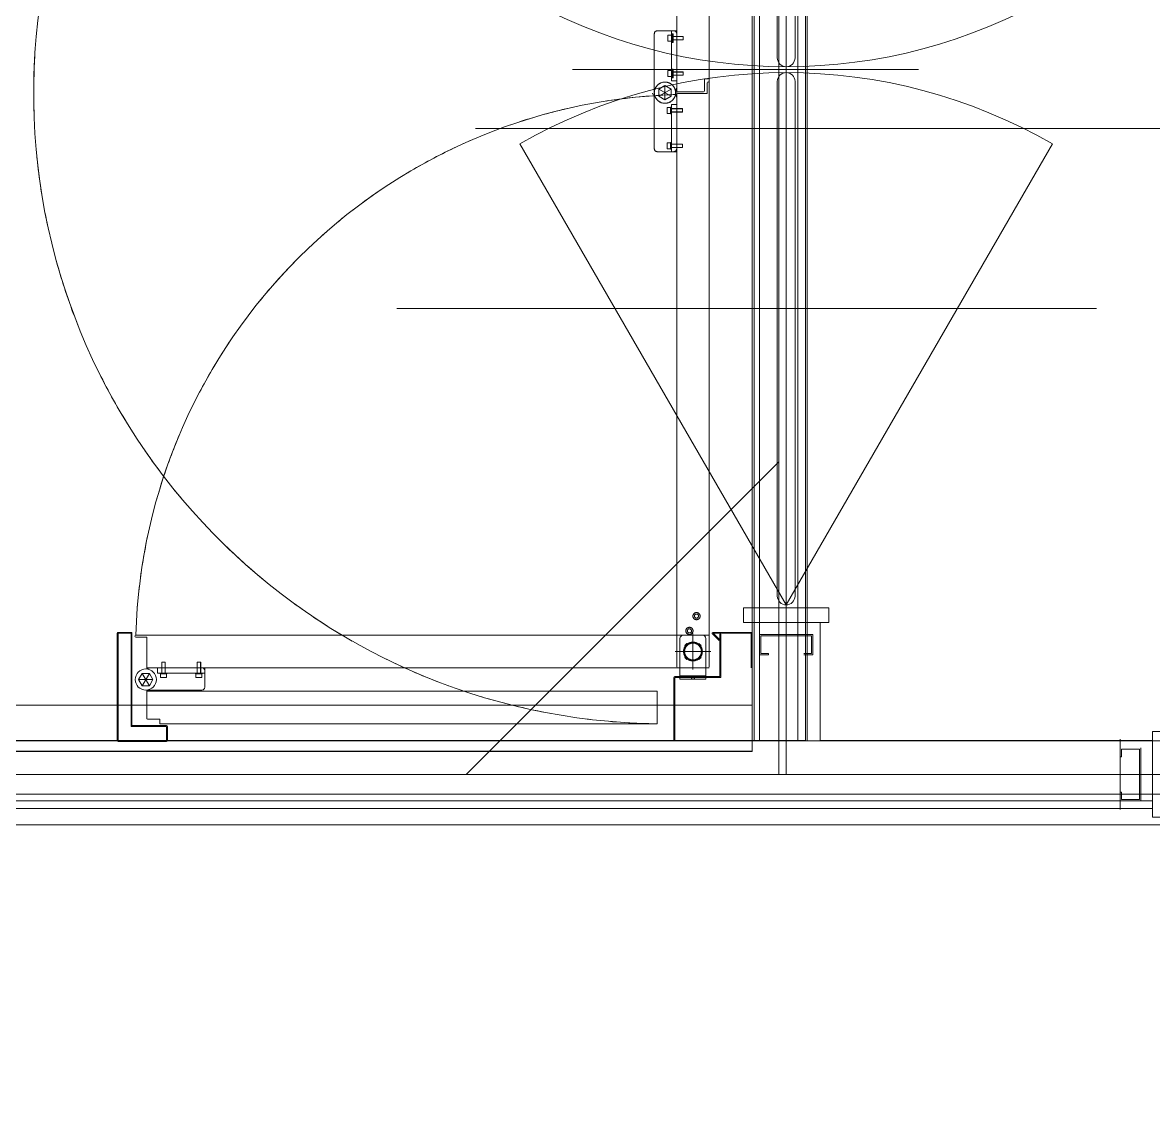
# Model space of a CAD drawing. Units: millimetres at full size, sheet at 1:100. Extents: x 3352 to 127672, y -40372 to 101181.
# Drawn here: x 83360 to 85277, y 4804 to 6669 of the extents above; entities that cross this region are included whole.
import ezdxf

# ---------------------------------------------------------------- set-up
doc = ezdxf.new("R2010")
doc.units = ezdxf.units.MM
doc.header["$LTSCALE"] = 100
for name, pattern in [('CHAIN1', [8, 5, -1, 1, -1]), ('CHAIN2', [12, 9, -1, 1, -1]), ('DASHED1', [1.8, 1.2, -0.6])]:
    doc.linetypes.add(name, pattern=pattern)
doc.layers.add('0-0', color=134, linetype='Continuous', lineweight=18)
doc.layers.add('0-A', color=134, linetype='Continuous')

msp = doc.modelspace()

# ---------------------------------------------------------------- linework, layer by layer
at = {"layer": '0-0', "color": 4}
for p, q in [((84654.3, 9245.3), (84654.3, 5464.2)), ((84468.8, 5576.6), (84468.8, 7620)), ((84639.3, 7481.7), (84639.3, 6609.2)), ((84669.3, 7481.7), (84669.3, 6609.2)), ((84523.8, 5576.7), (84523.8, 6781.1)), ((84878.7, 6589.2), (84292.3, 6589.2)), ((84522.2, 6573.6), (84515.8, 6573.6)), ((84515.8, 6553.2), (84515.8, 6573.6)), ((84520.6, 6548.6), (84520.6, 6567)), ((84639.3, 5696.7), (84639.3, 6569.2)), ((84669.3, 5696.7), (84669.3, 6569.2)), ((84514.2, 6551.6), (84470.4, 6551.6)), ((84470.4, 6548.6), (84520.6, 6548.6)), ((84654.3, 5681.7), (84203, 6463.3)), ((84654.3, 5681.7), (85105.5, 6463.3)), ((85180.6, 6184.2), (83994.4, 6184.2)), ((84726.8, 5676.7), (84581.8, 5676.7)), ((84726.8, 5651.7), (84726.8, 5676.7)), ((83520.3, 5451.7), (83520.3, 5633.5)), ((83521.9, 5635.1), (83543.7, 5635.1)), ((83521.9, 5633.5), (83543.7, 5633.5)), ((83521.9, 5451.7), (83521.9, 5633.5)), ((83543.7, 5633.5), (83543.7, 5475.5)), ((83545.3, 5633.5), (83545.3, 5477.1)), ((84523.8, 5630.1), (83551.9, 5630.1)), ((83570.3, 5626.9), (83551.9, 5626.9)), ((84529.5, 5632.4), (84540.6, 5621.2)), ((84596.8, 5635.1), (84530.6, 5635.1)), ((84595.2, 5633.5), (84530.6, 5633.5)), ((84530.6, 5633.5), (84541.8, 5622.4)), ((84541.8, 5622.4), (84540.6, 5621.2)), ((84541.8, 5631.9), (84543.4, 5631.9)), ((84541.8, 5631.9), (84541.8, 5560.1)), ((84543.4, 5631.9), (84543.4, 5558.5)), ((84595.2, 5633.5), (84595.2, 5575)), ((84596.8, 5635.1), (84596.8, 5574.3)), ((84465.4, 5560.1), (84541.8, 5560.1)), ((84522.2, 5575.1), (84470.4, 5575.1)), ((84463.8, 5451.7), (84463.8, 5558.5)), ((84465.4, 5452.3), (84465.4, 5558.5)), ((84465.4, 5558.5), (84543.4, 5558.5)), ((83570.3, 5489.7), (83570.3, 5535.1)), ((84435.4, 5535.1), (83570.3, 5535.1)), ((84435.4, 5480.1), (84435.4, 5535.1)), ((83571.9, 5488.1), (83592.3, 5488.1)), ((83592.3, 5480.1), (83592.3, 5488.1)), ((83603.7, 5475.5), (83543.7, 5475.5)), ((83603.7, 5477.1), (83545.3, 5477.1)), ((84435.4, 5480.1), (83592.3, 5480.1)), ((83603.7, 5475.5), (83603.7, 5451.7)), ((83605.3, 5475.5), (83605.3, 5451.7)), ((85275.5, 5466.7), (85300.5, 5466.7)), ((83521.9, 5451.7), (83603.7, 5451.7)), ((83521.9, 5450.1), (83603.7, 5450.1)), ((87626.7, 5394.2), (62036.9, 5394.2))]:
    msp.add_line(p, q, dxfattribs=at)
at = {"layer": '0-0', "linetype": 'CHAIN2'}
for p, q in [((84654.3, 9245.3), (84654.3, 5464.2)), ((84654.3, 9245.3), (84654.3, 5464.2)), ((85180.6, 6184.2), (83994.4, 6184.2)), ((85180.6, 6184.2), (83994.4, 6184.2)), ((87626.7, 5394.2), (69542.2, 5394.2)), ((87626.7, 5394.2), (69542.2, 5394.2))]:
    msp.add_line(p, q, dxfattribs=at)
at = {"layer": '0-0', "color": 1}
for p, q in [((84654.3, 8836.7), (84654.3, 5394.2)), ((84599.8, 5450.9), (84599.8, 8775.6)), ((84689.8, 8775.6), (84689.8, 5450.9)), ((84462.8, 6645.2), (84474.9, 6645.2)), ((84462.8, 6639.9), (84474.9, 6639.9)), ((84474.9, 6645.2), (84479.7, 6645.2)), ((84474.9, 6639.9), (84479.7, 6639.9)), ((84462.8, 6585.2), (84474.9, 6585.2)), ((84462.8, 6579.9), (84474.9, 6579.9)), ((84474.9, 6585.2), (84479.7, 6585.2)), ((84474.9, 6579.9), (84479.7, 6579.9)), ((84459.8, 6522.7), (84474.9, 6522.7)), ((84459.8, 6517.4), (84474.9, 6517.4)), ((84474.9, 6522.7), (84478.3, 6522.7)), ((84474.9, 6517.4), (84478.3, 6517.4)), ((84459.8, 6462.7), (84474.9, 6462.7)), ((84474.9, 6462.7), (84478.3, 6462.7)), ((84459.8, 6457.4), (84474.9, 6457.4)), ((84474.9, 6457.4), (84478.3, 6457.4)), ((83596.1, 5581.2), (83596.1, 5584.6)), ((83596.1, 5566.1), (83596.1, 5581.2)), ((83601.4, 5581.2), (83601.4, 5584.6)), ((83601.4, 5566.1), (83601.4, 5581.2)), ((83656.1, 5581.2), (83656.1, 5584.6)), ((83656.1, 5566.1), (83656.1, 5581.2)), ((83661.4, 5581.2), (83661.4, 5584.6)), ((83661.4, 5566.1), (83661.4, 5581.2)), ((69764.6, 5450.9), (87851.5, 5450.9)), ((69649.8, 5394.2), (84654.3, 5394.2)), ((87851.5, 5360.9), (69764.6, 5360.9))]:
    msp.add_line(p, q, dxfattribs=at)
at = {"layer": '0-0'}
for p, q in [((84654.3, 8836.7), (84654.3, 5394.2)), ((84654.3, 8836.7), (84654.3, 5394.2)), ((84596.8, 8766.7), (84596.8, 5451.7)), ((84596.8, 8766.7), (84596.8, 5451.7)), ((84596.8, 8766.7), (84596.8, 5451.7)), ((84596.8, 5439.2), (84596.8, 8766.7)), ((84596.8, 8766.7), (84596.8, 5432.9)), ((84609.3, 8766.7), (84609.3, 5451.7)), ((84609.3, 8766.7), (84609.3, 5451.7)), ((84609.3, 8766.7), (84609.3, 5451.7)), ((84609.3, 8766.7), (84609.3, 5451.7)), ((84609.3, 8766.7), (84609.3, 5451.7)), ((84609.3, 8766.7), (84609.3, 5451.7)), ((84674.3, 8461.2), (84674.3, 5451.7)), ((84674.3, 8461.2), (84674.3, 5451.7)), ((84674.3, 8461.2), (84674.3, 5451.7)), ((84674.3, 8461.2), (84674.3, 5451.7)), ((84674.3, 8461.2), (84674.3, 5451.7)), ((84674.3, 8461.2), (84674.3, 5451.7)), ((84686.8, 8448.7), (84686.8, 5451.7)), ((84686.8, 8448.7), (84686.8, 5451.7)), ((84686.8, 8448.7), (84686.8, 5451.7)), ((84639.3, 7481.7), (84639.3, 6609.2)), ((84639.3, 7481.7), (84639.3, 6609.2)), ((84669.3, 7481.7), (84669.3, 6609.2)), ((84669.3, 7481.7), (84669.3, 6609.2)), ((84639.3, 5696.7), (84639.3, 6569.2)), ((84639.3, 5696.7), (84639.3, 6569.2)), ((84669.3, 5696.7), (84669.3, 6569.2)), ((84669.3, 5696.7), (84669.3, 6569.2)), ((84654.3, 5681.7), (84203, 6463.3)), ((84654.3, 5681.7), (84203, 6463.3)), ((84654.3, 5681.7), (85105.5, 6463.3)), ((84654.3, 5681.7), (85105.5, 6463.3)), ((84726.8, 5676.7), (84581.8, 5676.7)), ((84726.8, 5676.7), (84581.8, 5676.7)), ((84726.8, 5651.7), (84726.8, 5676.7)), ((84726.8, 5651.7), (84726.8, 5676.7)), ((84596.8, 5651.7), (84596.8, 5451.7)), ((84596.8, 5651.7), (84596.8, 5451.7)), ((84711.8, 5651.7), (84711.8, 5451.7)), ((84711.8, 5651.7), (84711.8, 5451.7)), ((83520.3, 5451.7), (83520.3, 5633.5)), ((83520.3, 5451.7), (83520.3, 5633.5)), ((83521.9, 5635.1), (83543.7, 5635.1)), ((83521.9, 5635.1), (83543.7, 5635.1)), ((83521.9, 5633.5), (83543.7, 5633.5)), ((83521.9, 5451.7), (83521.9, 5633.5)), ((83521.9, 5633.5), (83543.7, 5633.5)), ((83521.9, 5451.7), (83521.9, 5633.5)), ((83543.7, 5633.5), (83543.7, 5475.5)), ((83543.7, 5633.5), (83543.7, 5475.5)), ((83545.3, 5633.5), (83545.3, 5477.1)), ((83545.3, 5633.5), (83545.3, 5477.1)), ((84523.8, 5630.1), (83551.9, 5630.1)), ((84523.8, 5630.1), (83551.9, 5630.1)), ((83570.3, 5626.9), (83551.9, 5626.9)), ((83570.3, 5626.9), (83551.9, 5626.9)), ((84474.3, 5555.5), (84474.3, 5624.5)), ((84474.3, 5555.5), (84474.3, 5624.5)), ((84512.3, 5630.6), (84480.3, 5630.6)), ((84512.3, 5630.6), (84480.3, 5630.6)), ((84518.3, 5555.5), (84518.3, 5624.5)), ((84518.3, 5555.5), (84518.3, 5624.5)), ((84529.5, 5632.4), (84540.6, 5621.2)), ((84529.5, 5632.4), (84540.6, 5621.2)), ((84596.8, 5635.1), (84530.6, 5635.1)), ((84596.8, 5635.1), (84530.6, 5635.1)), ((84595.2, 5633.5), (84530.6, 5633.5)), ((84530.6, 5633.5), (84541.8, 5622.4)), ((84595.2, 5633.5), (84530.6, 5633.5)), ((84530.6, 5633.5), (84541.8, 5622.4)), ((84541.8, 5622.4), (84540.6, 5621.2)), ((84541.8, 5622.4), (84540.6, 5621.2)), ((84541.8, 5631.9), (84543.4, 5631.9)), ((84541.8, 5631.9), (84541.8, 5560.1)), ((84541.8, 5631.9), (84543.4, 5631.9)), ((84541.8, 5631.9), (84541.8, 5560.1)), ((84543.4, 5631.9), (84543.4, 5558.5)), ((84543.4, 5631.9), (84543.4, 5558.5)), ((84595.2, 5633.5), (84595.2, 5575)), ((84595.2, 5633.5), (84595.2, 5575)), ((84596.8, 5635.1), (84596.8, 5574.3)), ((84596.8, 5635.1), (84596.8, 5574.3)), ((84699.3, 5631.7), (84609.3, 5631.7)), ((84699.3, 5631.7), (84609.3, 5631.7)), ((84699.3, 5631.7), (84699.3, 5596.7)), ((84699.3, 5631.7), (84699.3, 5596.7)), ((84697, 5599), (84684.3, 5599)), ((84697, 5599), (84684.3, 5599)), ((83595.8, 5566.1), (83595.8, 5581.2)), ((83595.8, 5566.1), (83595.8, 5581.2)), ((83596.1, 5581.2), (83596.1, 5584.6)), ((83596.1, 5581.2), (83596.1, 5584.6)), ((83596.1, 5566.1), (83596.1, 5581.2)), ((83596.1, 5566.1), (83596.1, 5581.2)), ((83601.4, 5581.2), (83601.4, 5584.6)), ((83601.4, 5581.2), (83601.4, 5584.6)), ((83601.4, 5566.1), (83601.4, 5581.2)), ((83601.4, 5566.1), (83601.4, 5581.2)), ((83601.8, 5581.2), (83601.8, 5584.6)), ((83601.8, 5581.2), (83601.8, 5584.6)), ((83601.8, 5566.1), (83601.8, 5581.2)), ((83601.8, 5566.1), (83601.8, 5581.2)), ((83655.8, 5566.1), (83655.8, 5581.2)), ((83655.8, 5566.1), (83655.8, 5581.2)), ((83656.1, 5581.2), (83656.1, 5584.6)), ((83656.1, 5581.2), (83656.1, 5584.6)), ((83656.1, 5566.1), (83656.1, 5581.2)), ((83656.1, 5566.1), (83656.1, 5581.2)), ((83661.4, 5581.2), (83661.4, 5584.6)), ((83661.4, 5581.2), (83661.4, 5584.6)), ((83661.4, 5566.1), (83661.4, 5581.2)), ((83661.4, 5566.1), (83661.4, 5581.2)), ((83661.8, 5581.2), (83661.8, 5584.6)), ((83661.8, 5581.2), (83661.8, 5584.6)), ((83661.8, 5566.1), (83661.8, 5581.2)), ((83661.8, 5566.1), (83661.8, 5581.2)), ((84699.3, 5596.7), (84684.3, 5596.7)), ((84699.3, 5596.7), (84684.3, 5596.7)), ((83556.6, 5555.1), (83562.7, 5565.6)), ((83556.6, 5555.1), (83562.7, 5565.6)), ((83562.7, 5565.6), (83574.8, 5544.6)), ((83574.8, 5565.6), (83562.7, 5544.6)), ((83562.7, 5565.6), (83574.8, 5565.6)), ((83562.7, 5565.6), (83574.8, 5544.6)), ((83574.8, 5565.6), (83562.7, 5544.6)), ((83562.7, 5565.6), (83574.8, 5565.6)), ((83574.8, 5565.6), (83580.9, 5555.1)), ((83574.8, 5565.6), (83580.9, 5555.1)), ((83668.8, 5575.1), (83576.3, 5575.1)), ((83668.8, 5575.1), (83576.3, 5575.1)), ((83588.8, 5575.1), (83588.8, 5566.1)), ((83588.8, 5575.1), (83588.8, 5566.1)), ((83668.8, 5566.1), (83588.8, 5566.1)), ((83668.8, 5566.1), (83588.8, 5566.1)), ((83593.1, 5566.1), (83593.1, 5564.6)), ((83593.1, 5566.1), (83593.1, 5564.6)), ((83593.1, 5564.6), (83604.5, 5564.6)), ((83593.1, 5564.6), (83604.5, 5564.6)), ((83593.8, 5564.6), (83593.8, 5558.6)), ((83593.8, 5564.6), (83593.8, 5558.6)), ((83603.8, 5564.6), (83603.8, 5558.6)), ((83603.8, 5564.6), (83603.8, 5558.6)), ((83604.5, 5566.1), (83604.5, 5564.6)), ((83604.5, 5566.1), (83604.5, 5564.6)), ((83653.1, 5566.1), (83653.1, 5564.6)), ((83653.1, 5566.1), (83653.1, 5564.6)), ((83653.1, 5564.6), (83664.5, 5564.6)), ((83653.1, 5564.6), (83664.5, 5564.6)), ((83653.8, 5564.6), (83653.8, 5558.6)), ((83653.8, 5564.6), (83653.8, 5558.6)), ((83663.8, 5564.6), (83663.8, 5558.6)), ((83663.8, 5564.6), (83663.8, 5558.6)), ((83664.5, 5566.1), (83664.5, 5564.6)), ((83664.5, 5566.1), (83664.5, 5564.6)), ((83668.8, 5575.1), (83668.8, 5542.1)), ((83668.8, 5575.1), (83668.8, 5542.1)), ((84465.4, 5560.1), (84541.8, 5560.1)), ((84465.4, 5560.1), (84541.8, 5560.1)), ((84522.2, 5575.1), (84470.4, 5575.1)), ((84522.2, 5575.1), (84470.4, 5575.1)), ((84518.3, 5561.5), (84474.3, 5561.5)), ((84518.3, 5561.5), (84474.3, 5561.5)), ((83580.9, 5555.1), (83556.6, 5555.1)), ((83562.7, 5544.6), (83556.6, 5555.1)), ((83580.9, 5555.1), (83556.6, 5555.1)), ((83562.7, 5544.6), (83556.6, 5555.1)), ((83574.8, 5544.6), (83562.7, 5544.6)), ((83574.8, 5544.6), (83562.7, 5544.6)), ((83580.9, 5555.1), (83574.8, 5544.6)), ((83580.9, 5555.1), (83574.8, 5544.6)), ((83593.8, 5558.6), (83603.8, 5558.6)), ((83593.8, 5558.6), (83603.8, 5558.6)), ((83653.8, 5558.6), (83663.8, 5558.6)), ((83653.8, 5558.6), (83663.8, 5558.6)), ((84463.8, 5451.7), (84463.8, 5558.5)), ((84463.8, 5451.7), (84463.8, 5558.5)), ((84465.4, 5452.3), (84465.4, 5558.5)), ((84465.4, 5558.5), (84543.4, 5558.5)), ((84465.4, 5452.3), (84465.4, 5558.5)), ((84465.4, 5558.5), (84543.4, 5558.5)), ((84474.3, 5555.5), (84518.3, 5555.5)), ((84474.3, 5555.5), (84518.3, 5555.5)), ((83568.8, 5537.1), (83663.8, 5537.1)), ((83568.8, 5537.1), (83663.8, 5537.1)), ((83570.3, 5489.7), (83570.3, 5535.1)), ((83570.3, 5489.7), (83570.3, 5535.1)), ((65818.8, 5511.4), (84596.8, 5511.4)), ((65818.8, 5511.4), (84596.8, 5511.4)), ((83571.9, 5488.1), (83592.3, 5488.1)), ((83571.9, 5488.1), (83592.3, 5488.1)), ((83592.3, 5480.1), (83592.3, 5488.1)), ((83592.3, 5480.1), (83592.3, 5488.1)), ((83603.7, 5475.5), (83543.7, 5475.5)), ((83603.7, 5475.5), (83543.7, 5475.5)), ((83603.7, 5477.1), (83545.3, 5477.1)), ((83603.7, 5477.1), (83545.3, 5477.1)), ((84435.4, 5480.1), (83592.3, 5480.1)), ((84435.4, 5480.1), (83592.3, 5480.1)), ((83603.7, 5475.5), (83603.7, 5451.7)), ((83603.7, 5475.5), (83603.7, 5451.7)), ((83605.3, 5475.5), (83605.3, 5451.7)), ((83605.3, 5475.5), (83605.3, 5451.7)), ((85275.5, 5466.7), (85300.5, 5466.7)), ((85275.5, 5466.7), (85300.5, 5466.7)), ((84596.8, 5451.7), (72964.8, 5451.7)), ((84596.8, 5451.7), (72964.8, 5451.7)), ((84596.8, 5451.7), (84686.8, 5451.7)), ((84596.8, 5451.7), (84686.8, 5451.7)), ((84596.8, 5451.7), (84686.8, 5451.7)), ((85275.5, 5451.7), (84711.8, 5451.7)), ((85275.5, 5451.7), (84711.8, 5451.7)), ((85220.5, 5439.2), (85220.5, 5424.2)), ((85220.5, 5439.2), (85220.5, 5424.2)), ((85222.8, 5436.9), (85222.8, 5424.2)), ((85222.8, 5436.9), (85222.8, 5424.2)), ((85255.5, 5439.2), (85255.5, 5349.2)), ((85255.5, 5439.2), (85255.5, 5349.2)), ((85220.5, 5424.2), (85222.8, 5424.2)), ((85220.5, 5424.2), (85222.8, 5424.2)), ((69649.8, 5394.2), (84654.3, 5394.2)), ((69649.8, 5394.2), (84654.3, 5394.2)), ((85275.5, 5349.2), (69752.3, 5349.2)), ((85275.5, 5349.2), (69752.3, 5349.2)), ((85220.5, 5364.2), (85220.5, 5349.2)), ((85220.5, 5364.2), (85220.5, 5349.2)), ((85222.8, 5351.5), (85253.2, 5351.5)), ((85222.8, 5351.5), (85253.2, 5351.5)), ((85275.5, 5336.7), (69764.8, 5336.7)), ((85275.5, 5336.7), (69764.8, 5336.7)), ((91067.1, 5308.5), (18347.6, 5308.5)), ((91067.1, 5308.5), (18347.6, 5308.5)), ((91067.1, 5308.5), (18347.6, 5308.5)), ((91067.1, 5308.5), (18347.6, 5308.5)), ((91067.1, 5308.5), (18347.6, 5308.5))]:
    msp.add_line(p, q, dxfattribs=at)
at = {"layer": '0-0', "color": 8, "linetype": 'DASHED1'}
for p, q in [((84468.8, 5576.6), (84468.8, 7620)), ((84468.8, 5576.6), (84468.8, 7620)), ((84523.8, 5576.7), (84523.8, 6781.1)), ((84523.8, 5576.7), (84523.8, 6781.1)), ((84468.8, 6655.1), (84435.8, 6655.1)), ((84468.8, 6655.1), (84435.8, 6655.1)), ((84459.8, 6655.1), (84459.8, 6570.1)), ((84459.8, 6655.1), (84459.8, 6570.1)), ((84468.8, 6655.1), (84468.8, 6557.6)), ((84468.8, 6655.1), (84468.8, 6557.6)), ((84430.8, 6550.1), (84430.8, 6650.1)), ((84430.8, 6550.1), (84430.8, 6650.1)), ((84459.7, 6647.6), (84453.7, 6647.6)), ((84453.7, 6647.6), (84453.7, 6637.6)), ((84459.7, 6647.6), (84453.7, 6647.6)), ((84453.7, 6647.6), (84453.7, 6637.6)), ((84459.7, 6637.6), (84453.7, 6637.6)), ((84459.7, 6637.6), (84453.7, 6637.6)), ((84459.7, 6648.3), (84459.7, 6636.9)), ((84459.7, 6648.3), (84459.7, 6636.9)), ((84459.8, 6636.9), (84459.7, 6636.9)), ((84459.8, 6636.9), (84459.7, 6636.9)), ((84459.8, 6649.8), (84462.8, 6649.8)), ((84459.8, 6649.8), (84462.8, 6649.8)), ((84461.2, 6636.9), (84459.8, 6636.9)), ((84461.2, 6636.9), (84459.8, 6636.9)), ((84459.8, 6635.3), (84462.8, 6635.3)), ((84459.8, 6635.3), (84462.8, 6635.3)), ((84461.2, 6636.8), (84462.8, 6636.8)), ((84461.2, 6636.8), (84462.8, 6636.8)), ((84462.8, 6649.8), (84462.8, 6635.3)), ((84462.8, 6649.8), (84462.8, 6635.3)), ((84462.8, 6645.6), (84474.9, 6645.6)), ((84462.8, 6645.6), (84474.9, 6645.6)), ((84462.8, 6645.2), (84474.9, 6645.2)), ((84462.8, 6645.2), (84474.9, 6645.2)), ((84462.8, 6639.9), (84474.9, 6639.9)), ((84462.8, 6639.9), (84474.9, 6639.9)), ((84462.8, 6639.6), (84474.9, 6639.6)), ((84462.8, 6639.6), (84474.9, 6639.6)), ((84474.9, 6645.6), (84479.7, 6645.6)), ((84474.9, 6645.6), (84479.7, 6645.6)), ((84474.9, 6645.2), (84479.7, 6645.2)), ((84474.9, 6645.2), (84479.7, 6645.2)), ((84474.9, 6639.9), (84479.7, 6639.9)), ((84474.9, 6639.9), (84479.7, 6639.9)), ((84474.9, 6639.6), (84479.7, 6639.6)), ((84474.9, 6639.6), (84479.7, 6639.6)), ((84479.7, 6645.6), (84479.7, 6639.6)), ((84479.7, 6645.6), (84479.7, 6639.6)), ((84459.7, 6587.6), (84453.7, 6587.6)), ((84453.7, 6587.6), (84453.7, 6577.6)), ((84459.7, 6587.6), (84453.7, 6587.6)), ((84453.7, 6587.6), (84453.7, 6577.6)), ((84459.7, 6577.6), (84453.7, 6577.6)), ((84459.7, 6577.6), (84453.7, 6577.6)), ((84459.7, 6588.3), (84459.7, 6576.9)), ((84459.7, 6588.3), (84459.7, 6576.9)), ((84459.8, 6576.9), (84459.7, 6576.9)), ((84459.8, 6576.9), (84459.7, 6576.9)), ((84459.8, 6589.8), (84462.8, 6589.8)), ((84459.8, 6589.8), (84462.8, 6589.8)), ((84461.2, 6576.9), (84459.8, 6576.9)), ((84461.2, 6576.9), (84459.8, 6576.9)), ((84459.8, 6575.3), (84462.8, 6575.3)), ((84459.8, 6575.3), (84462.8, 6575.3)), ((84461.2, 6576.8), (84462.8, 6576.8)), ((84461.2, 6576.8), (84462.8, 6576.8)), ((84462.8, 6589.8), (84462.8, 6575.3)), ((84462.8, 6589.8), (84462.8, 6575.3)), ((84462.8, 6585.6), (84474.9, 6585.6)), ((84462.8, 6585.6), (84474.9, 6585.6)), ((84462.8, 6585.2), (84474.9, 6585.2)), ((84462.8, 6585.2), (84474.9, 6585.2)), ((84462.8, 6579.9), (84474.9, 6579.9)), ((84462.8, 6579.9), (84474.9, 6579.9)), ((84462.8, 6579.6), (84474.9, 6579.6)), ((84462.8, 6579.6), (84474.9, 6579.6)), ((84474.9, 6585.6), (84479.7, 6585.6)), ((84474.9, 6585.6), (84479.7, 6585.6)), ((84474.9, 6585.2), (84479.7, 6585.2)), ((84474.9, 6585.2), (84479.7, 6585.2)), ((84474.9, 6579.9), (84479.7, 6579.9)), ((84474.9, 6579.9), (84479.7, 6579.9)), ((84474.9, 6579.6), (84479.7, 6579.6)), ((84474.9, 6579.6), (84479.7, 6579.6)), ((84479.7, 6585.6), (84479.7, 6579.6)), ((84479.7, 6585.6), (84479.7, 6579.6)), ((84438.3, 6556.2), (84448.8, 6562.2)), ((84438.3, 6556.2), (84448.8, 6562.2)), ((84438.3, 6544), (84438.3, 6556.2)), ((84438.3, 6544), (84438.3, 6556.2)), ((84448.8, 6562.2), (84459.3, 6556.2)), ((84448.8, 6562.2), (84459.3, 6556.2)), ((84459.3, 6556.2), (84459.3, 6544)), ((84459.3, 6556.2), (84459.3, 6544)), ((84468.8, 6570.1), (84459.8, 6570.1)), ((84468.8, 6570.1), (84459.8, 6570.1)), ((84430.8, 6550.1), (84430.8, 6455.1)), ((84430.8, 6550.1), (84430.8, 6455.1)), ((84448.8, 6538), (84438.3, 6544)), ((84448.8, 6538), (84438.3, 6544)), ((84459.3, 6544), (84448.8, 6538)), ((84459.3, 6544), (84448.8, 6538)), ((84468.8, 6450.1), (84468.8, 6542.6)), ((84468.8, 6450.1), (84468.8, 6542.6)), ((84452.3, 6525.1), (84452.3, 6515.1)), ((84458.3, 6525.1), (84452.3, 6525.1)), ((84452.3, 6525.1), (84452.3, 6515.1)), ((84458.3, 6525.1), (84452.3, 6525.1)), ((84458.3, 6525.8), (84458.3, 6514.4)), ((84459.8, 6525.8), (84458.3, 6525.8)), ((84458.3, 6525.8), (84458.3, 6514.4)), ((84459.8, 6525.8), (84458.3, 6525.8)), ((84459.8, 6450.1), (84459.8, 6530.1)), ((84468.8, 6530.1), (84459.8, 6530.1)), ((84459.8, 6450.1), (84459.8, 6530.1)), ((84468.8, 6530.1), (84459.8, 6530.1)), ((84459.8, 6523.1), (84474.9, 6523.1)), ((84459.8, 6523.1), (84474.9, 6523.1)), ((84459.8, 6522.7), (84474.9, 6522.7)), ((84459.8, 6522.7), (84474.9, 6522.7)), ((84459.8, 6517.4), (84474.9, 6517.4)), ((84459.8, 6517.4), (84474.9, 6517.4)), ((84474.9, 6522.7), (84478.3, 6522.7)), ((84474.9, 6522.7), (84478.3, 6522.7)), ((84474.9, 6517.4), (84478.3, 6517.4)), ((84474.9, 6517.4), (84478.3, 6517.4)), ((84458.3, 6515.1), (84452.3, 6515.1)), ((84458.3, 6515.1), (84452.3, 6515.1)), ((84459.8, 6514.4), (84458.3, 6514.4)), ((84459.8, 6514.4), (84458.3, 6514.4)), ((84459.8, 6517.1), (84474.9, 6517.1)), ((84459.8, 6517.1), (84474.9, 6517.1)), ((84474.9, 6517.1), (84478.3, 6517.1)), ((84474.9, 6517.1), (84478.3, 6517.1)), ((84452.3, 6465.1), (84452.3, 6455.1)), ((84458.3, 6465.1), (84452.3, 6465.1)), ((84452.3, 6465.1), (84452.3, 6455.1)), ((84458.3, 6465.1), (84452.3, 6465.1)), ((84458.3, 6465.8), (84458.3, 6454.4)), ((84459.8, 6465.8), (84458.3, 6465.8)), ((84458.3, 6465.8), (84458.3, 6454.4)), ((84459.8, 6465.8), (84458.3, 6465.8)), ((84459.8, 6463.1), (84474.9, 6463.1)), ((84459.8, 6463.1), (84474.9, 6463.1)), ((84459.8, 6462.7), (84474.9, 6462.7)), ((84459.8, 6462.7), (84474.9, 6462.7)), ((84474.9, 6462.7), (84478.3, 6462.7)), ((84474.9, 6462.7), (84478.3, 6462.7)), ((84468.8, 6450.1), (84435.8, 6450.1)), ((84468.8, 6450.1), (84435.8, 6450.1)), ((84458.3, 6455.1), (84452.3, 6455.1)), ((84458.3, 6455.1), (84452.3, 6455.1)), ((84459.8, 6454.4), (84458.3, 6454.4)), ((84459.8, 6454.4), (84458.3, 6454.4)), ((84459.8, 6457.4), (84474.9, 6457.4)), ((84459.8, 6457.4), (84474.9, 6457.4)), ((84459.8, 6457.1), (84474.9, 6457.1)), ((84459.8, 6457.1), (84474.9, 6457.1)), ((84474.9, 6457.4), (84478.3, 6457.4)), ((84474.9, 6457.4), (84478.3, 6457.4)), ((84474.9, 6457.1), (84478.3, 6457.1)), ((84474.9, 6457.1), (84478.3, 6457.1)), ((84435.4, 5535.1), (83570.3, 5535.1)), ((84435.4, 5535.1), (83570.3, 5535.1))]:
    msp.add_line(p, q, dxfattribs=at)
at = {"layer": '0-0', "color": 47}
for p, q in [((84596.8, 7501.7), (84596.8, 5676.7)), ((84468.8, 6655.1), (84435.8, 6655.1)), ((84459.8, 6655.1), (84459.8, 6570.1)), ((84468.8, 6655.1), (84468.8, 6557.6)), ((84430.8, 6550.1), (84430.8, 6650.1)), ((84459.7, 6647.6), (84453.7, 6647.6)), ((84453.7, 6647.6), (84453.7, 6637.6)), ((84459.7, 6637.6), (84453.7, 6637.6)), ((84459.7, 6648.3), (84459.7, 6636.9)), ((84459.8, 6636.9), (84459.7, 6636.9)), ((84459.8, 6649.8), (84462.8, 6649.8)), ((84461.2, 6636.9), (84459.8, 6636.9)), ((84459.8, 6635.3), (84462.8, 6635.3)), ((84461.2, 6636.8), (84462.8, 6636.8)), ((84462.8, 6649.8), (84462.8, 6635.3)), ((84462.8, 6645.6), (84474.9, 6645.6)), ((84462.8, 6639.6), (84474.9, 6639.6)), ((84474.9, 6645.6), (84479.7, 6645.6)), ((84474.9, 6639.6), (84479.7, 6639.6)), ((84479.7, 6645.6), (84479.7, 6639.6)), ((84459.7, 6587.6), (84453.7, 6587.6)), ((84453.7, 6587.6), (84453.7, 6577.6)), ((84459.7, 6577.6), (84453.7, 6577.6)), ((84459.7, 6588.3), (84459.7, 6576.9)), ((84459.8, 6576.9), (84459.7, 6576.9)), ((84459.8, 6589.8), (84462.8, 6589.8)), ((84461.2, 6576.9), (84459.8, 6576.9)), ((84459.8, 6575.3), (84462.8, 6575.3)), ((84461.2, 6576.8), (84462.8, 6576.8)), ((84462.8, 6589.8), (84462.8, 6575.3)), ((84462.8, 6585.6), (84474.9, 6585.6)), ((84462.8, 6579.6), (84474.9, 6579.6)), ((84474.9, 6585.6), (84479.7, 6585.6)), ((84474.9, 6579.6), (84479.7, 6579.6)), ((84479.7, 6585.6), (84479.7, 6579.6)), ((84438.3, 6556.2), (84448.8, 6562.2)), ((84459.3, 6544), (84438.3, 6556.2)), ((84459.3, 6556.2), (84438.3, 6544)), ((84438.3, 6544), (84438.3, 6556.2)), ((84448.8, 6538), (84448.8, 6562.2)), ((84448.8, 6562.2), (84459.3, 6556.2)), ((84459.3, 6556.2), (84459.3, 6544)), ((84468.8, 6570.1), (84459.8, 6570.1)), ((84430.8, 6550.1), (84430.8, 6455.1)), ((84448.8, 6538), (84438.3, 6544)), ((84459.3, 6544), (84448.8, 6538)), ((84468.8, 6450.1), (84468.8, 6542.6)), ((84452.3, 6525.1), (84452.3, 6515.1)), ((84458.3, 6525.1), (84452.3, 6525.1)), ((84458.3, 6525.8), (84458.3, 6514.4)), ((84459.8, 6525.8), (84458.3, 6525.8)), ((84459.8, 6450.1), (84459.8, 6530.1)), ((84468.8, 6530.1), (84459.8, 6530.1)), ((84459.8, 6523.1), (84474.9, 6523.1)), ((84458.3, 6515.1), (84452.3, 6515.1)), ((84459.8, 6514.4), (84458.3, 6514.4)), ((84459.8, 6517.1), (84474.9, 6517.1)), ((84474.9, 6517.1), (84478.3, 6517.1)), ((84452.3, 6465.1), (84452.3, 6455.1)), ((84458.3, 6465.1), (84452.3, 6465.1)), ((84458.3, 6465.8), (84458.3, 6454.4)), ((84459.8, 6465.8), (84458.3, 6465.8)), ((84459.8, 6463.1), (84474.9, 6463.1)), ((84468.8, 6450.1), (84435.8, 6450.1)), ((84458.3, 6455.1), (84452.3, 6455.1)), ((84459.8, 6454.4), (84458.3, 6454.4)), ((84459.8, 6457.1), (84474.9, 6457.1)), ((84474.9, 6457.1), (84478.3, 6457.1)), ((84474.3, 5555.5), (84474.3, 5624.5)), ((84512.3, 5630.6), (84480.3, 5630.6)), ((84493.5, 5618.1), (84494, 5618.6)), ((84493.5, 5618.1), (84493.5, 5616.6)), ((84499, 5618.1), (84493.5, 5618.1)), ((84498.5, 5618.6), (84494, 5618.6)), ((84496.3, 5632.9), (84496.3, 5572.2)), ((84499, 5618.1), (84498.5, 5618.6)), ((84499, 5618.1), (84499, 5616.6)), ((84518.3, 5555.5), (84518.3, 5624.5)), ((84699.3, 5631.7), (84609.3, 5631.7)), ((84611.6, 5599), (84611.6, 5629.4)), ((84526.6, 5602.6), (84465.9, 5602.6)), ((84697, 5599), (84684.3, 5599)), ((83595.8, 5566.1), (83595.8, 5581.2)), ((83601.8, 5581.2), (83601.8, 5584.6)), ((83601.8, 5566.1), (83601.8, 5581.2)), ((83655.8, 5566.1), (83655.8, 5581.2)), ((83661.8, 5581.2), (83661.8, 5584.6)), ((83661.8, 5566.1), (83661.8, 5581.2)), ((84493.8, 5587.1), (84493.8, 5588.5)), ((84493.8, 5587.1), (84498.8, 5587.1)), ((84498.8, 5587.1), (84498.8, 5588.5)), ((84624.3, 5596.7), (84609.3, 5596.7)), ((84699.3, 5596.7), (84684.3, 5596.7)), ((83556.6, 5555.1), (83562.7, 5565.6)), ((83562.7, 5565.6), (83574.8, 5544.6)), ((83574.8, 5565.6), (83562.7, 5544.6)), ((83562.7, 5565.6), (83574.8, 5565.6)), ((83574.8, 5565.6), (83580.9, 5555.1)), ((83668.8, 5575.1), (83576.3, 5575.1)), ((83588.8, 5575.1), (83588.8, 5566.1)), ((83668.8, 5566.1), (83588.8, 5566.1)), ((83593.1, 5566.1), (83593.1, 5564.6)), ((83593.1, 5564.6), (83604.5, 5564.6)), ((83593.8, 5564.6), (83593.8, 5558.6)), ((83603.8, 5564.6), (83603.8, 5558.6)), ((83604.5, 5566.1), (83604.5, 5564.6)), ((83653.1, 5566.1), (83653.1, 5564.6)), ((83653.1, 5564.6), (83664.5, 5564.6)), ((83653.8, 5564.6), (83653.8, 5558.6)), ((83663.8, 5564.6), (83663.8, 5558.6)), ((83664.5, 5566.1), (83664.5, 5564.6)), ((83668.8, 5575.1), (83668.8, 5542.1)), ((84518.3, 5561.5), (84474.3, 5561.5)), ((84493.8, 5555.5), (84493.8, 5561.5)), ((84494.1, 5555.5), (84494.1, 5561.5)), ((84498.4, 5555.5), (84498.4, 5561.5)), ((84498.8, 5555.5), (84498.8, 5561.5)), ((83580.9, 5555.1), (83556.6, 5555.1)), ((83562.7, 5544.6), (83556.6, 5555.1)), ((83574.8, 5544.6), (83562.7, 5544.6)), ((83580.9, 5555.1), (83574.8, 5544.6)), ((83593.8, 5558.6), (83603.8, 5558.6)), ((83653.8, 5558.6), (83663.8, 5558.6)), ((84474.3, 5555.5), (84518.3, 5555.5)), ((83568.8, 5537.1), (83663.8, 5537.1)), ((85275.5, 5451.7), (84711.8, 5451.7)), ((85220.5, 5439.2), (85220.5, 5424.2)), ((85222.8, 5436.9), (85222.8, 5424.2)), ((85255.5, 5439.2), (85255.5, 5349.2)), ((85220.5, 5424.2), (85222.8, 5424.2)), ((85275.5, 5349.2), (69752.3, 5349.2)), ((85220.5, 5364.2), (85220.5, 5349.2)), ((85222.8, 5351.5), (85253.2, 5351.5)), ((85275.5, 5336.7), (69764.8, 5336.7))]:
    msp.add_line(p, q, dxfattribs=at)
at = {"layer": '0-0', "color": 9}
for p, q in [((84654.3, 6342.5), (84654.3, 6903.3)), ((84127.9, 6489.2), (85314.1, 6489.2)), ((85220.5, 5453.9), (85220.5, 5334.6))]:
    msp.add_line(p, q, dxfattribs=at)
at = {"layer": '0-0', "linetype": 'CHAIN1'}
for p, q in [((84878.7, 6589.2), (84292.3, 6589.2)), ((84878.7, 6589.2), (84292.3, 6589.2)), ((84496.3, 5632.9), (84496.3, 5572.2)), ((84496.3, 5632.9), (84496.3, 5572.2)), ((84526.6, 5602.6), (84465.9, 5602.6)), ((84526.6, 5602.6), (84465.9, 5602.6))]:
    msp.add_line(p, q, dxfattribs=at)
at = {"layer": '0-0', "color": 8, "linetype": 'CHAIN1'}
for p, q in [((84459.3, 6544), (84438.3, 6556.2)), ((84459.3, 6556.2), (84438.3, 6544)), ((84459.3, 6544), (84438.3, 6556.2)), ((84459.3, 6556.2), (84438.3, 6544)), ((84448.8, 6538), (84448.8, 6562.2)), ((84448.8, 6538), (84448.8, 6562.2))]:
    msp.add_line(p, q, dxfattribs=at)
at = {"layer": '0-0', "color": 8}
for p, q in [((84522.2, 6573.6), (84515.8, 6573.6)), ((84515.8, 6553.2), (84515.8, 6573.6)), ((84522.2, 6573.6), (84515.8, 6573.6)), ((84515.8, 6553.2), (84515.8, 6573.6)), ((84520.6, 6548.6), (84520.6, 6567)), ((84520.6, 6548.6), (84520.6, 6567)), ((84514.2, 6551.6), (84470.4, 6551.6)), ((84514.2, 6551.6), (84470.4, 6551.6)), ((84470.4, 6548.6), (84520.6, 6548.6)), ((84470.4, 6548.6), (84520.6, 6548.6))]:
    msp.add_line(p, q, dxfattribs=at)
at = {"layer": '0-0', "color": 140}
msp.add_line((84111.7, 5394.3), (84641.8, 5924.3), dxfattribs=at)
at = {"layer": '0-0', "linetype": 'DASHED1'}
for p, q in [((84493.5, 5618.1), (84494, 5618.6)), ((84493.5, 5618.1), (84494, 5618.6)), ((84493.5, 5618.1), (84493.5, 5616.6)), ((84499, 5618.1), (84493.5, 5618.1)), ((84493.5, 5618.1), (84493.5, 5616.6)), ((84499, 5618.1), (84493.5, 5618.1)), ((84498.5, 5618.6), (84494, 5618.6)), ((84498.5, 5618.6), (84494, 5618.6)), ((84499, 5618.1), (84498.5, 5618.6)), ((84499, 5618.1), (84498.5, 5618.6)), ((84499, 5618.1), (84499, 5616.6)), ((84499, 5618.1), (84499, 5616.6)), ((84493.8, 5587.1), (84493.8, 5588.5)), ((84493.8, 5587.1), (84493.8, 5588.5)), ((84493.8, 5587.1), (84498.8, 5587.1)), ((84493.8, 5587.1), (84498.8, 5587.1)), ((84498.8, 5587.1), (84498.8, 5588.5)), ((84498.8, 5587.1), (84498.8, 5588.5)), ((84493.8, 5555.5), (84493.8, 5561.5)), ((84493.8, 5555.5), (84493.8, 5561.5)), ((84494.1, 5555.5), (84494.1, 5561.5)), ((84494.1, 5555.5), (84494.1, 5561.5)), ((84498.4, 5555.5), (84498.4, 5561.5)), ((84498.4, 5555.5), (84498.4, 5561.5)), ((84498.8, 5555.5), (84498.8, 5561.5)), ((84498.8, 5555.5), (84498.8, 5561.5)), ((84435.4, 5480.1), (84435.4, 5535.1)), ((84435.4, 5480.1), (84435.4, 5535.1))]:
    msp.add_line(p, q, dxfattribs=at)
at = {"layer": '0-0', "color": 13}
for points in [[(23269.8, -14593.3), (23269.8, 101.7), (24694.8, 101.7), (24694.8, 8836.7), (84654.3, 8836.7), (84654.3, 5394.2), (69649.8, 5394.2)], [(24694.8, 8836.7), (84654.3, 8836.7), (84654.3, 5394.2), (69649.8, 5394.2)], [(24694.8, 8836.7), (84654.3, 8836.7), (84654.3, 5394.2), (69649.8, 5394.2)], [(24694.8, 8836.7), (84654.3, 8836.7), (84654.3, 5394.2), (69649.8, 5394.2)]]:
    msp.add_lwpolyline(points, dxfattribs=at)
at = {"layer": '0-0', "color": 150}
msp.add_lwpolyline([(69719.8, -13048.3), (69719.8, 5394.3), (84641.8, 5394.3), (84641.8, 8836.7), (82035.3, 8836.7), (82035.3, 8493.7)], dxfattribs=at)
at = {"layer": '0-0'}
for points in [[(70292.3, 8766.7), (84596.8, 8766.7), (84596.8, 5439.2)], [(84726.8, 5651.7), (84581.8, 5651.7), (84581.8, 5676.7)], [(84726.8, 5651.7), (84581.8, 5651.7), (84581.8, 5676.7)], [(83570.3, 5626.9), (83570.3, 5575.1), (84523.8, 5575.1)], [(83570.3, 5626.9), (83570.3, 5575.1), (84523.8, 5575.1)], [(84697, 5599), (84697, 5629.4), (84611.6, 5629.4)], [(84697, 5599), (84697, 5629.4), (84611.6, 5629.4)], [(83595.8, 5581.2), (83595.8, 5584.6), (83601.8, 5584.6)], [(83595.8, 5581.2), (83595.8, 5584.6), (83601.8, 5584.6)], [(83655.8, 5581.2), (83655.8, 5584.6), (83661.8, 5584.6)], [(83655.8, 5581.2), (83655.8, 5584.6), (83661.8, 5584.6)], [(84464.8, 5451.7), (84596.8, 5451.7), (84596.8, 5536.7)], [(84464.8, 5451.7), (84596.8, 5451.7), (84596.8, 5536.7)], [(85275.5, 5466.7), (85275.5, 5321.7), (85300.5, 5321.7)], [(85275.5, 5466.7), (85275.5, 5321.7), (85300.5, 5321.7)], [(85222.8, 5436.9), (85253.2, 5436.9), (85253.2, 5351.5)], [(85222.8, 5436.9), (85253.2, 5436.9), (85253.2, 5351.5)], [(85220.5, 5364.2), (85222.8, 5364.2), (85222.8, 5351.5)], [(85220.5, 5364.2), (85222.8, 5364.2), (85222.8, 5351.5)]]:
    msp.add_lwpolyline(points, dxfattribs=at)
at = {"layer": '0-0', "color": 47}
for points in [[(84461.2, 6648.3), (84459.8, 6648.3), (84459.7, 6648.3)], [(84461.2, 6636.8), (84461.2, 6648.3), (84462.8, 6648.3)], [(84461.2, 6588.3), (84459.8, 6588.3), (84459.7, 6588.3)], [(84461.2, 6576.8), (84461.2, 6588.3), (84462.8, 6588.3)], [(84474.9, 6523.1), (84478.3, 6523.1), (84478.3, 6517.1)], [(84474.9, 6463.1), (84478.3, 6463.1), (84478.3, 6457.1)], [(84482.6, 5612.8), (84486.1, 5616.3), (84486.8, 5615.6)], [(84506.5, 5616.3), (84505.7, 5615.6), (84509.3, 5612.1)], [(84506.5, 5616.3), (84510, 5612.8), (84509.3, 5612.1)], [(84697, 5599), (84697, 5629.4), (84611.6, 5629.4)], [(84482.6, 5612.8), (84483.3, 5612.1), (84486.8, 5615.6)], [(84624.3, 5596.7), (84624.3, 5599), (84611.6, 5599)], [(83595.8, 5581.2), (83595.8, 5584.6), (83601.8, 5584.6)], [(83655.8, 5581.2), (83655.8, 5584.6), (83661.8, 5584.6)], [(84486.1, 5588.9), (84482.6, 5592.4), (84483.3, 5593.1)], [(84486.1, 5588.9), (84486.8, 5589.6), (84483.3, 5593.1)], [(84493.8, 5587.1), (84494.3, 5586.6), (84498.3, 5586.6), (84498.8, 5587.1)], [(84510, 5592.4), (84509.3, 5593.1), (84505.7, 5589.6)], [(84510, 5592.4), (84506.5, 5588.9), (84505.7, 5589.6)], [(85222.8, 5436.9), (85253.2, 5436.9), (85253.2, 5351.5)], [(85220.5, 5364.2), (85222.8, 5364.2), (85222.8, 5351.5)]]:
    msp.add_lwpolyline(points, dxfattribs=at)
at = {"layer": '0-0', "color": 8, "linetype": 'DASHED1'}
for points in [[(84461.2, 6648.3), (84459.8, 6648.3), (84459.7, 6648.3)], [(84461.2, 6648.3), (84459.8, 6648.3), (84459.7, 6648.3)], [(84461.2, 6636.8), (84461.2, 6648.3), (84462.8, 6648.3)], [(84461.2, 6636.8), (84461.2, 6648.3), (84462.8, 6648.3)], [(84461.2, 6588.3), (84459.8, 6588.3), (84459.7, 6588.3)], [(84461.2, 6588.3), (84459.8, 6588.3), (84459.7, 6588.3)], [(84461.2, 6576.8), (84461.2, 6588.3), (84462.8, 6588.3)], [(84461.2, 6576.8), (84461.2, 6588.3), (84462.8, 6588.3)], [(84474.9, 6523.1), (84478.3, 6523.1), (84478.3, 6517.1)], [(84474.9, 6523.1), (84478.3, 6523.1), (84478.3, 6517.1)], [(84474.9, 6463.1), (84478.3, 6463.1), (84478.3, 6457.1)], [(84474.9, 6463.1), (84478.3, 6463.1), (84478.3, 6457.1)]]:
    msp.add_lwpolyline(points, dxfattribs=at)
at = {"layer": '0-0', "color": 4}
for points in [[(84726.8, 5651.7), (84581.8, 5651.7), (84581.8, 5676.7)], [(83570.3, 5626.9), (83570.3, 5575.1), (84523.8, 5575.1)], [(84464.8, 5451.7), (84596.8, 5451.7), (84596.8, 5536.7)], [(85275.5, 5466.7), (85275.5, 5321.7), (85300.5, 5321.7)]]:
    msp.add_lwpolyline(points, dxfattribs=at)
at = {"layer": '0-0', "linetype": 'DASHED1'}
for points in [[(84482.6, 5612.8), (84486.1, 5616.3), (84486.8, 5615.6)], [(84482.6, 5612.8), (84486.1, 5616.3), (84486.8, 5615.6)], [(84506.5, 5616.3), (84505.7, 5615.6), (84509.3, 5612.1)], [(84506.5, 5616.3), (84505.7, 5615.6), (84509.3, 5612.1)], [(84506.5, 5616.3), (84510, 5612.8), (84509.3, 5612.1)], [(84506.5, 5616.3), (84510, 5612.8), (84509.3, 5612.1)], [(84482.6, 5612.8), (84483.3, 5612.1), (84486.8, 5615.6)], [(84482.6, 5612.8), (84483.3, 5612.1), (84486.8, 5615.6)], [(84486.1, 5588.9), (84482.6, 5592.4), (84483.3, 5593.1)], [(84486.1, 5588.9), (84482.6, 5592.4), (84483.3, 5593.1)], [(84486.1, 5588.9), (84486.8, 5589.6), (84483.3, 5593.1)], [(84486.1, 5588.9), (84486.8, 5589.6), (84483.3, 5593.1)], [(84493.8, 5587.1), (84494.3, 5586.6), (84498.3, 5586.6), (84498.8, 5587.1)], [(84493.8, 5587.1), (84494.3, 5586.6), (84498.3, 5586.6), (84498.8, 5587.1)], [(84510, 5592.4), (84509.3, 5593.1), (84505.7, 5589.6)], [(84510, 5592.4), (84509.3, 5593.1), (84505.7, 5589.6)], [(84510, 5592.4), (84506.5, 5588.9), (84505.7, 5589.6)], [(84510, 5592.4), (84506.5, 5588.9), (84505.7, 5589.6)]]:
    msp.add_lwpolyline(points, dxfattribs=at)
at = {"layer": '0-0', "color": 47}
for centre, radius in [((84502.3, 5662.6), 6.1), ((84502.3, 5662.6), 3.55), ((84490.3, 5637.6), 6.1), ((84490.3, 5637.6), 3.55), ((84496.3, 5602.6), 14.3)]:
    msp.add_circle(centre, radius, dxfattribs=at)
at = {"layer": '0-0', "color": 8, "linetype": 'DASHED1'}
for radius in [6.1, 6.1, 3.55, 3.55]:
    msp.add_circle((84502.3, 5662.6), radius, dxfattribs=at)
at = {"layer": '0-0', "linetype": 'DASHED1'}
for centre, radius in [((84490.3, 5637.6), 6.1), ((84490.3, 5637.6), 6.1), ((84490.3, 5637.6), 3.55), ((84490.3, 5637.6), 3.55), ((84496.3, 5602.6), 14.3), ((84496.3, 5602.6), 14.3)]:
    msp.add_circle(centre, radius, dxfattribs=at)
at = {"layer": '0-0', "color": 4}
for centre, radius, start, end in [((84448.8, 6550.1), 1070.1, 89.3329, 269.2849), ((84654.3, 7496.7), 902.5, 240, 300), ((84654.3, 6609.2), 15, 180, 0), ((84654.3, 5681.7), 902.5, 60, 120), ((84522.2, 6575.2), 1.6, 270, 349.1053), ((84522.2, 6575.2), 1.6, 349.1053, 0), ((84654.3, 6569.2), 15, 0, 180), ((84522.2, 6567), 1.6, 5.4181, 180), ((84522.2, 6567), 1.6, 0, 5.4181), ((84496.3, 5602.6), 944.8, 91.6679, 178.3321), ((84427.2, 6547), 1.6, 0, 90), ((84470.4, 6553.2), 1.6, 180, 270), ((84470.4, 6547), 1.6, 90, 180), ((84514.2, 6553.2), 1.6, 270, 0), ((84654.3, 5696.7), 15, 180, 0), ((83521.9, 5633.5), 1.6, 90, 180), ((83543.7, 5633.5), 1.6, 0, 90), ((83551.9, 5628.5), 1.6, 90, 270), ((83551.9, 5628.5), 1.6, 90, 180), ((84530.6, 5633.5), 1.6, 90, 225.0009), ((83571.9, 5576.7), 1.6, 180, 270), ((84465.4, 5558.5), 1.6, 90, 180), ((84470.4, 5576.7), 1.6, 180, 181.8613), ((84470.4, 5576.7), 1.6, 181.8613, 270), ((84522.2, 5576.7), 1.6, 270, 0), ((83571.9, 5533.5), 1.6, 90, 180), ((83571.9, 5489.7), 1.6, 180, 270), ((83593.9, 5481.7), 1.6, 180, 270), ((83603.7, 5475.5), 1.6, 0, 90), ((83521.9, 5451.7), 1.6, 180, 270), ((83603.7, 5451.7), 1.6, 270, 0)]:
    msp.add_arc(centre, radius, start, end, dxfattribs=at)
at = {"layer": '0-0', "color": 8, "linetype": 'DASHED1'}
for centre, radius, start, end in [((84448.8, 6550.1), 1070.1, 89.3329, 269.2849), ((84448.8, 6550.1), 1070.1, 89.3329, 269.2849), ((84435.8, 6650.1), 5, 90, 180), ((84435.8, 6650.1), 5, 90, 180), ((84463.8, 6650.1), 5, 0, 90), ((84463.8, 6650.1), 5, 0, 90), ((84448.8, 6550.1), 18, 0, 180), ((84448.8, 6550.1), 18, 0, 180), ((84481.8, 6550.1), 15, 150.0736, 180), ((84481.8, 6550.1), 15, 150.0736, 180), ((84496.3, 5602.6), 944.8, 91.6679, 178.3321), ((84496.3, 5602.6), 944.8, 91.6679, 178.3321), ((84427.2, 6547), 1.6, 0, 90), ((84427.2, 6547), 1.6, 0, 90), ((84448.8, 6550.1), 18, 180, 0), ((84448.8, 6550.1), 18, 180, 0), ((84481.8, 6550.1), 15, 180, 209.9264), ((84481.8, 6550.1), 15, 180, 209.9264), ((84435.8, 6455.1), 5, 180, 270), ((84435.8, 6455.1), 5, 180, 270), ((84463.8, 6455.1), 5, 270, 0), ((84463.8, 6455.1), 5, 270, 0)]:
    msp.add_arc(centre, radius, start, end, dxfattribs=at)
at = {"layer": '0-0'}
for centre, radius, start, end in [((84654.3, 7496.7), 902.5, 240, 300), ((84654.3, 7496.7), 902.5, 240, 300), ((84654.3, 5681.7), 902.5, 60, 120), ((84654.3, 5681.7), 902.5, 60, 120), ((83521.9, 5633.5), 1.6, 90, 180), ((83521.9, 5633.5), 1.6, 90, 180), ((83543.7, 5633.5), 1.6, 0, 90), ((83543.7, 5633.5), 1.6, 0, 90), ((83551.9, 5628.5), 1.6, 90, 270), ((83551.9, 5628.5), 1.6, 90, 180), ((83551.9, 5628.5), 1.6, 90, 270), ((83551.9, 5628.5), 1.6, 90, 180), ((84480.3, 5624.6), 6, 90, 180), ((84480.3, 5624.6), 6, 90, 180), ((84512.3, 5624.6), 6, 0, 90), ((84512.3, 5624.6), 6, 0, 90), ((84530.6, 5633.5), 1.6, 90, 225.0009), ((84530.6, 5633.5), 1.6, 90, 225.0009), ((83568.8, 5555.1), 18, 90, 270), ((83568.8, 5555.1), 18, 90, 270), ((83568.8, 5588.1), 15, 270, 299.9264), ((83568.8, 5588.1), 15, 270, 299.9264), ((83568.8, 5555.1), 18, 270, 90), ((83568.8, 5555.1), 18, 270, 90), ((83571.9, 5576.7), 1.6, 180, 270), ((83571.9, 5576.7), 1.6, 180, 270), ((83663.8, 5570.1), 5, 0, 90), ((83663.8, 5570.1), 5, 0, 90), ((84465.4, 5558.5), 1.6, 90, 180), ((84465.4, 5558.5), 1.6, 90, 180), ((84470.4, 5576.7), 1.6, 180, 181.8613), ((84470.4, 5576.7), 1.6, 180, 181.8613), ((84470.4, 5576.7), 1.6, 181.8613, 270), ((84470.4, 5576.7), 1.6, 181.8613, 270), ((84522.2, 5576.7), 1.6, 270, 0), ((84522.2, 5576.7), 1.6, 270, 0), ((83663.8, 5542.1), 5, 270, 0), ((83663.8, 5542.1), 5, 270, 0), ((83571.9, 5533.5), 1.6, 90, 180), ((83571.9, 5533.5), 1.6, 90, 180), ((83571.9, 5489.7), 1.6, 180, 270), ((83571.9, 5489.7), 1.6, 180, 270), ((83593.9, 5481.7), 1.6, 180, 270), ((83593.9, 5481.7), 1.6, 180, 270), ((83603.7, 5475.5), 1.6, 0, 90), ((83603.7, 5475.5), 1.6, 0, 90)]:
    msp.add_arc(centre, radius, start, end, dxfattribs=at)
at = {"layer": '0-0', "color": 47}
for centre, radius, start, end in [((84435.8, 6650.1), 5, 90, 180), ((84463.8, 6650.1), 5, 0, 90), ((84448.8, 6550.1), 18, 0, 180), ((84481.8, 6550.1), 15, 150.0736, 180), ((84448.8, 6550.1), 18, 180, 0), ((84481.8, 6550.1), 15, 180, 209.9264), ((84435.8, 6455.1), 5, 180, 270), ((84463.8, 6455.1), 5, 270, 0), ((84480.3, 5624.6), 6, 90, 180), ((84496.3, 5602.6), 15.9, 99.2541, 261.8223), ((84496.3, 5602.6), 15.9, 278.1777, 80.7459), ((84512.3, 5624.6), 6, 0, 90), ((83568.8, 5555.1), 18, 90, 270), ((83568.8, 5588.1), 15, 270, 299.9264), ((83568.8, 5555.1), 18, 270, 90), ((83663.8, 5570.1), 5, 0, 90), ((83663.8, 5542.1), 5, 270, 0)]:
    msp.add_arc(centre, radius, start, end, dxfattribs=at)
at = {"layer": '0-0', "color": 8}
for centre, start, end in [((84522.2, 6575.2), 270, 349.1053), ((84522.2, 6575.2), 270, 349.1053), ((84522.2, 6575.2), 349.1053, 0), ((84522.2, 6575.2), 349.1053, 0), ((84522.2, 6567), 5.4181, 180), ((84522.2, 6567), 5.4181, 180), ((84522.2, 6567), 0, 5.4181), ((84522.2, 6567), 0, 5.4181), ((84470.4, 6553.2), 180, 270), ((84470.4, 6553.2), 180, 270), ((84470.4, 6547), 90, 180), ((84470.4, 6547), 90, 180), ((84514.2, 6553.2), 270, 0), ((84514.2, 6553.2), 270, 0)]:
    msp.add_arc(centre, 1.6, start, end, dxfattribs=at)
at = {"layer": '0-0', "linetype": 'DASHED1'}
for start, end in [(99.2541, 261.8223), (99.2541, 261.8223), (278.1777, 80.7459), (278.1777, 80.7459)]:
    msp.add_arc((84496.3, 5602.6), 15.9, start, end, dxfattribs=at)
at = {"layer": '0-A'}
msp.add_line((84596.8, 5432.9), (72964.8, 5432.9), dxfattribs=at)

doc.saveas('drawing.dxf')
